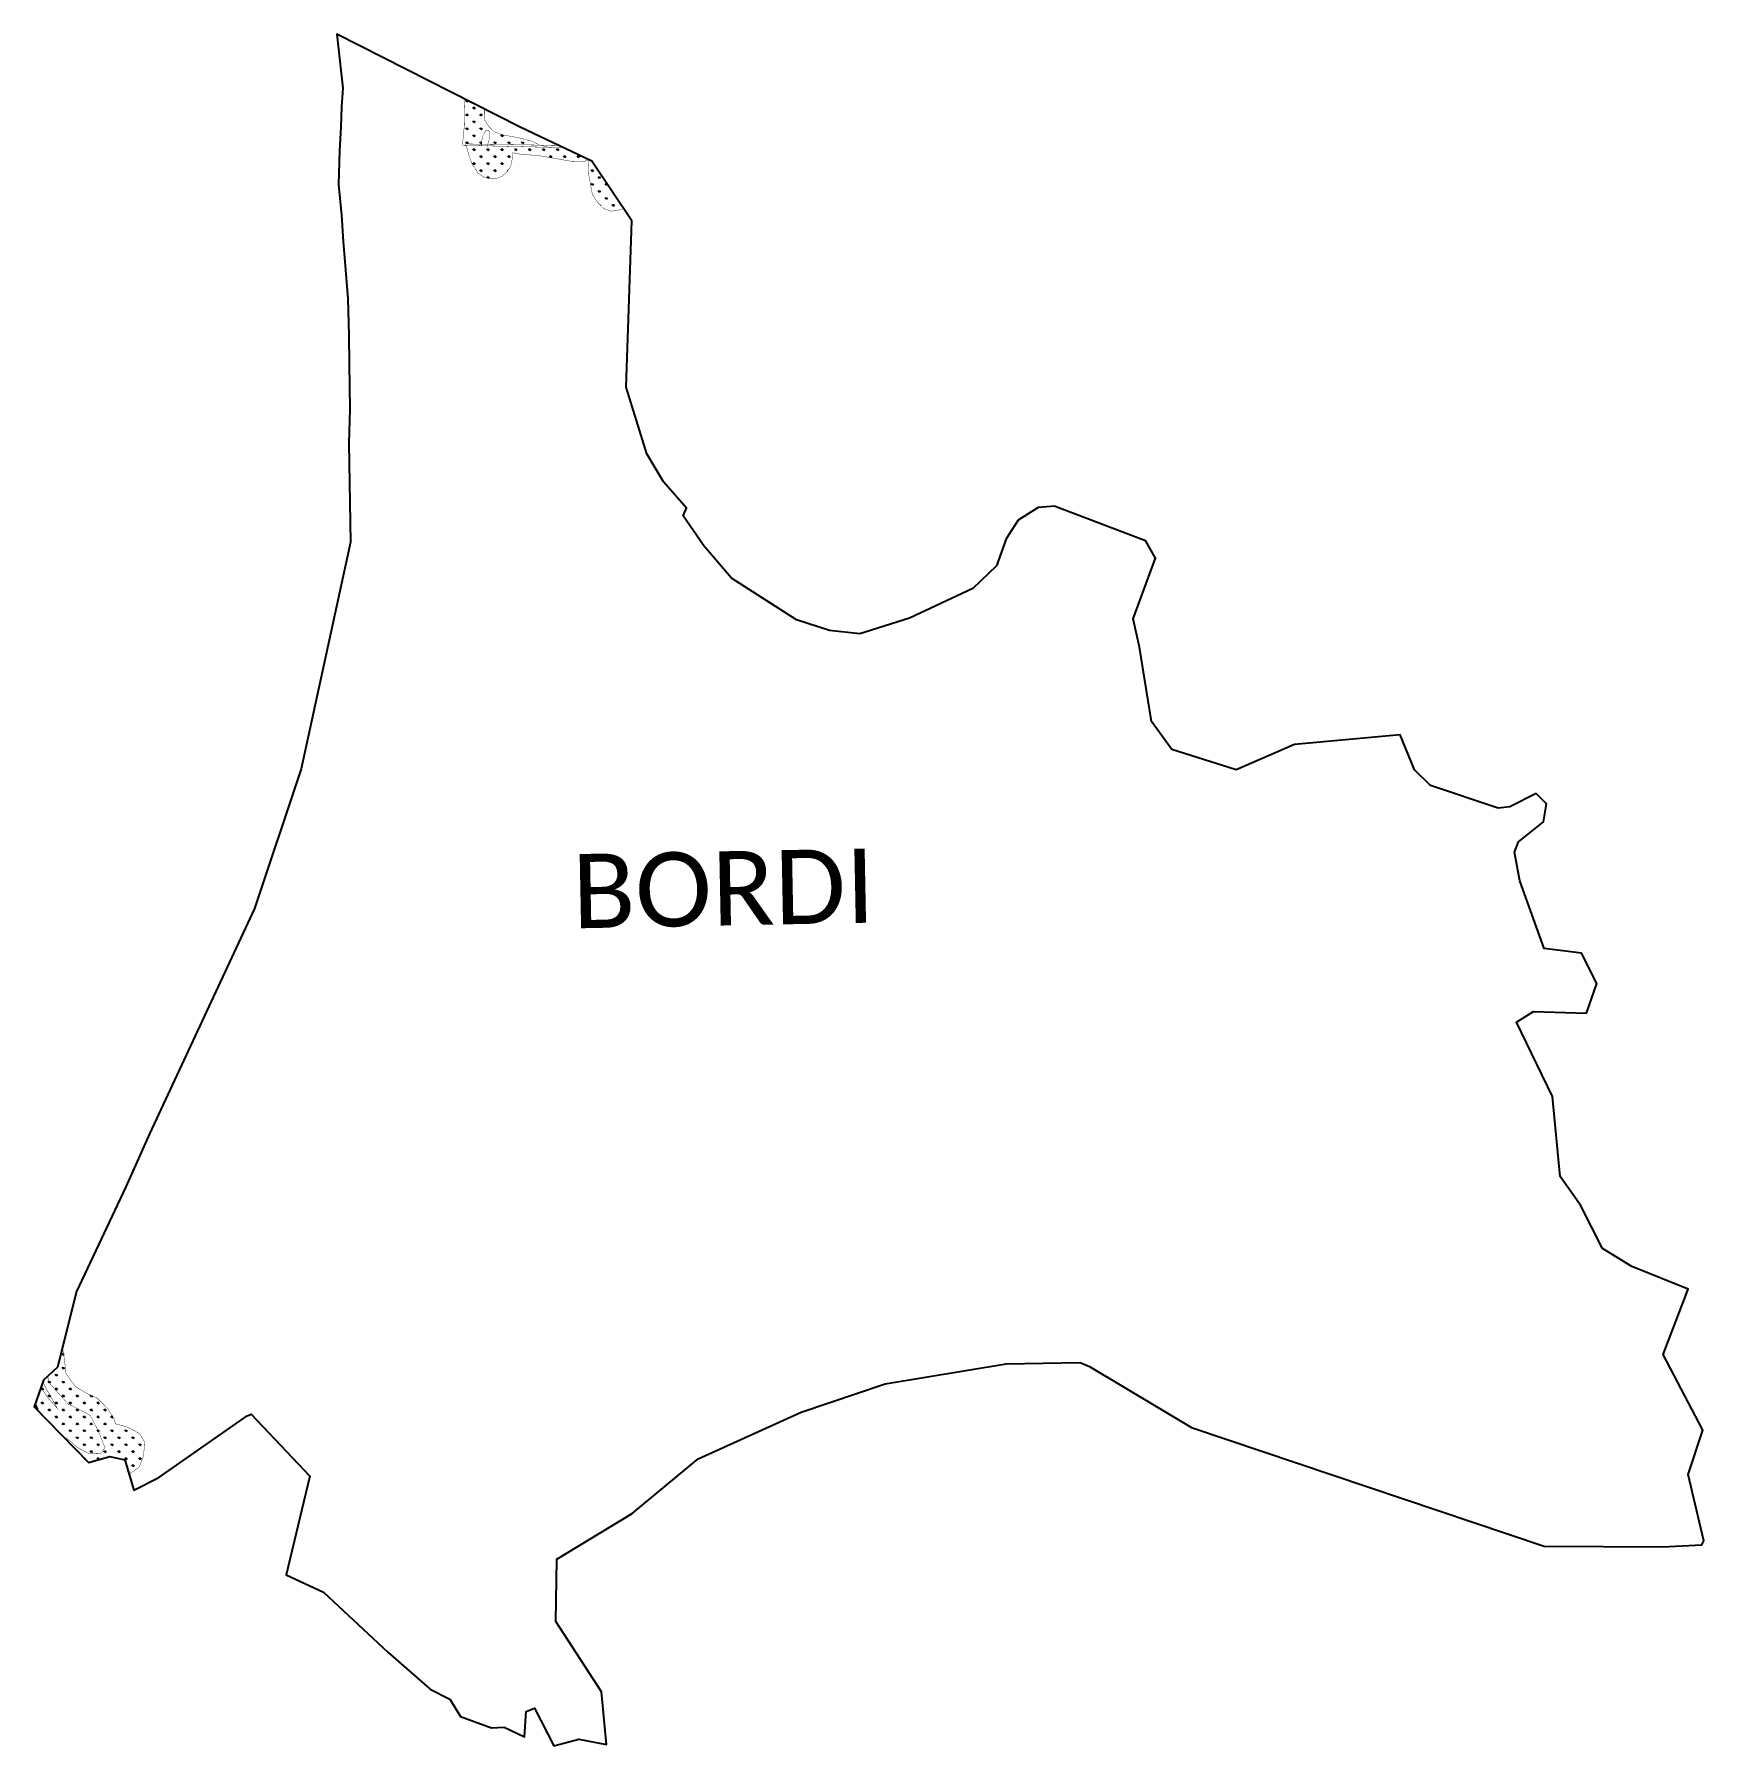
# Model space of a CAD drawing. Header units: metres. Extents: x 262723 to 267030, y 2222791 to 2227206.
import ezdxf

# ---------------------------------------------------------------- set-up
doc = ezdxf.new("R2010")
doc.units = ezdxf.units.M
for name, color, linetype in [('MANGROOVES BUFFER ZONE', 120, 'Continuous'), ('village', 3, 'Continuous'), ('VILLAGE NAME', 250, 'Continuous')]:
    doc.layers.add(name, color=color, linetype=linetype)
doc.styles.get("Standard").update_dxf_attribs({"font": 'simplex.shx'})

msp = doc.modelspace()

# ---------------------------------------------------------------- hatches: boundary and pattern name
at = {"layer": 'MANGROOVES BUFFER ZONE'}
h = msp.add_hatch(dxfattribs=at)
h.set_pattern_fill('GRASS', color=256)
h.paths.add_polyline_path([(263832.3, 2226968.4), (263827.5, 2226919.4), (263877.2, 2226918.2), (263876.8, 2226929), (263880.1, 2226943.4), (263886.4, 2226955.5), (263893.4, 2226958.4), (263897, 2226954.7), (263897.4, 2226943.7), (263895.6, 2226930.5), (263891.6, 2226917.9), (264051.5, 2226914.1), (264026.5, 2226919.8), (264008.4, 2226929.4), (263971.8, 2226939), (263935.3, 2226945.3), (263909.5, 2226954.1), (263897.7, 2226965.2), (263885.8, 2226982.2), (263884, 2227001), (263884, 2227012.8), (263833.7, 2227038.3), (263833, 2227008.4)])
h = msp.add_hatch(dxfattribs=at)
h.set_pattern_fill('GRASS', color=256)
h.paths.add_polyline_path([(264161.2, 2226878.6), (264075.7, 2226919), (263835.8, 2226922.9), (263842.4, 2226900.1), (263853, 2226868.9), (263859.7, 2226860.8), (263867.7, 2226847.6), (263883.9, 2226836.2), (263911.1, 2226832.9), (263928, 2226838.4), (263942.3, 2226850.2), (263952.3, 2226866.4), (263957.8, 2226892.4), (263957.1, 2226900.1), (263983.1, 2226895.4), (264019.5, 2226893.5), (264064.4, 2226885.8), (264107.7, 2226878.1), (264134.2, 2226877.4), (264151.8, 2226879.6), (264153.3, 2226844.7), (264162.6, 2226792.8), (264176.2, 2226771.9), (264193.5, 2226755.4), (264210.8, 2226749.5), (264225.5, 2226751), (264243.3, 2226756)])
h = msp.add_hatch(dxfattribs=at)
h.set_pattern_fill('GRASS', color=256)
h.paths.add_polyline_path([(262795, 2223816.7), (262782.7, 2223767.7), (262746.4, 2223733.9), (262722.7, 2223665.5), (262863.1, 2223522), (262917.4, 2223537.4), (262956.8, 2223528.6), (262967.2, 2223493.2), (262971.9, 2223494.7), (262993.8, 2223509.7), (263005.2, 2223540.1), (263007.2, 2223574.8), (262994.9, 2223595.9), (262963.3, 2223612.9), (262931.7, 2223621.6), (262929.9, 2223632.2), (262911.8, 2223660.8), (262886, 2223687.2), (262833.7, 2223710.8), (262804.6, 2223751), (262801.1, 2223783.7), (262796.4, 2223813.6)])

# ---------------------------------------------------------------- linework, layer by layer
at = {"color": 3, "flags": 128}
msp.add_lwpolyline([(265357, 2225988.5), (265590.1, 2225899.9)], dxfattribs=at)
at = {"layer": 'MANGROOVES BUFFER ZONE', "const_width": 1}
for points in [[(264087.8, 2226913.3), (263827.5, 2226919.4), (263832.3, 2226968.4), (263833, 2227008.4), (263833.7, 2227038.3)], [(264087.8, 2226913.3), (264051.5, 2226914.1), (264026.5, 2226919.8), (264008.4, 2226929.4), (263971.8, 2226939), (263935.3, 2226945.3), (263909.5, 2226954.1), (263897.7, 2226965.2), (263885.8, 2226982.2), (263884, 2227001), (263884, 2227012.8)], [(263934, 2226987.4), (263935.7, 2226985.9)], [(263877.2, 2226918.2), (263876.8, 2226929), (263880.1, 2226943.4), (263886.4, 2226955.5), (263893.4, 2226958.4), (263897, 2226954.7), (263897.4, 2226943.7), (263895.6, 2226930.5), (263890.6, 2226914.7)]]:
    msp.add_lwpolyline(points, dxfattribs=at)
at = {"layer": 'MANGROOVES BUFFER ZONE', "const_width": 1, "flags": 128}
for points in [[(264075.7, 2226919), (263835.8, 2226922.9), (263842.4, 2226900.1), (263853, 2226868.9), (263859.7, 2226860.8), (263867.7, 2226847.6), (263883.9, 2226836.2), (263911.1, 2226832.9), (263928, 2226838.4), (263942.3, 2226850.2), (263952.3, 2226866.4), (263957.8, 2226892.4), (263957.1, 2226900.1), (263983.1, 2226895.4), (264019.5, 2226893.5), (264064.4, 2226885.8), (264107.7, 2226878.1), (264134.2, 2226877.4), (264151.8, 2226879.6), (264153.3, 2226844.7), (264162.6, 2226792.8), (264176.2, 2226771.9), (264193.5, 2226755.4), (264210.8, 2226749.5), (264225.5, 2226751), (264243.3, 2226756)], [(262795, 2223816.7), (262796.4, 2223813.6), (262801.1, 2223783.7), (262804.6, 2223751), (262829.2, 2223717), (262861.4, 2223698.3), (262886, 2223687.2), (262911.8, 2223660.8), (262929.9, 2223632.2), (262931.7, 2223621.6), (262963.3, 2223612.9), (262994.9, 2223595.9), (263007.2, 2223574.8), (263005.2, 2223540.1), (262993.8, 2223509.7), (262971.9, 2223494.7), (262967.2, 2223493.2)], [(262745, 2223729.9), (262754.1, 2223711.1), (262782.7, 2223660.7), (262759.6, 2223686.3), (262739.8, 2223715)], [(262799.8, 2223586.7), (262808.3, 2223582.3), (262833.9, 2223560.4), (262864.6, 2223543.9), (262894.3, 2223544.6), (262905.2, 2223560), (262889.1, 2223600.2), (262867.9, 2223642.3), (262843.4, 2223656.2), (262810.1, 2223672.6), (262763.3, 2223724.5), (262757, 2223743.8)]]:
    msp.add_lwpolyline(points, dxfattribs=at)
at = {"layer": 'MANGROOVES BUFFER ZONE', "flags": 128}
msp.add_lwpolyline([(262725, 2223672.2), (262730.4, 2223660.2), (262729.9, 2223658.1)], dxfattribs=at)
at = {"layer": 'village', "flags": 128}
msp.add_lwpolyline([(265357, 2225988.5), (265312.8, 2225985.4), (265261.7, 2225952.3), (265230.7, 2225904.6), (265205.6, 2225834.6), (265144.7, 2225775.7), (264981, 2225699.3), (264852.6, 2225659.3), (264774.4, 2225667.5), (264689.3, 2225695.3), (264521.5, 2225802.6), (264450.2, 2225886.1), (264397.3, 2225963.3), (264405.6, 2225983.4), (264346.3, 2226051.4), (264303, 2226123.1), (264249.6, 2226295), (264264.3, 2226724.6), (264161.2, 2226878.6), (263976.3, 2226966), (263503.7, 2227205.8), (263518.9, 2227066.8), (263515.5, 2227018.5), (263513.7, 2226966.5), (263509.9, 2226904.8), (263507.9, 2226818.3), (263515.4, 2226738.9), (263519.6, 2226671.5), (263525.7, 2226597.7), (263531.5, 2226523.2), (263534.4, 2226429.1), (263535.3, 2226356.2), (263536.8, 2226238.5), (263534.4, 2226150.9), (263538.7, 2225895.5), (263411, 2225310.7), (263291.1, 2224951), (263020, 2224369.8), (262958.8, 2224232.5), (262831.4, 2223962.3), (262782.7, 2223767.7), (262746.4, 2223733.9), (262722.7, 2223665.5), (262863.1, 2223522), (262917.4, 2223537.4), (262956.8, 2223528.6), (262980, 2223449.9), (263044, 2223483.2), (263271.8, 2223642.1), (263282.6, 2223646), (263433.4, 2223486.3), (263372.9, 2223231.9), (263468.7, 2223186.7), (263634.9, 2223032.1), (263744.4, 2222936.5), (263795, 2222911.5), (263822.2, 2222866.7), (263902.2, 2222837.4), (263935, 2222839.3), (263987.4, 2222813.8), (263992.1, 2222878.9), (264013.3, 2222888), (264063.5, 2222790.9), (264127.8, 2222807.7), (264199.3, 2222794.5), (264186, 2222929.8), (264068.5, 2223111.4), (264071.2, 2223272.1), (264265.7, 2223390.2), (264435.9, 2223531.2), (264701.5, 2223651.1), (264918, 2223724.2), (265230.1, 2223776.3), (265421.7, 2223779.9), (265445.7, 2223768.9), (265708.7, 2223612.2), (266618.4, 2223306), (266923.7, 2223303.7), (267024.9, 2223309.1), (267030.3, 2223319.7), (266990.3, 2223490.3), (267027.6, 2223604.6), (266925.9, 2223800.5), (266990, 2223968.6), (266844.8, 2224026.9), (266768.7, 2224073.7), (266712.3, 2224185.3), (266659.8, 2224259.6), (266639.8, 2224466.1), (266547.4, 2224657.4), (266591.4, 2224685.2), (266727.3, 2224680.9), (266754.2, 2224756.9), (266715.2, 2224835.3), (266618.8, 2224847.5), (266556.1, 2225022.3), (266542.2, 2225096), (266552.7, 2225122.5), (266616.7, 2225174.2), (266624.9, 2225220.9), (266597.6, 2225246.9), (266530.1, 2225212.5), (266500.1, 2225209.7), (266325.3, 2225267.9), (266284.2, 2225308.4), (266246.9, 2225399), (265974.7, 2225373.7), (265823.4, 2225308.1), (265657.5, 2225361.1), (265605, 2225432.9), (265574.5, 2225624.9), (265558.3, 2225697.7), (265615.6, 2225854.4), (265590.1, 2225899.9)], dxfattribs=at)

# ---------------------------------------------------------------- texts
at = {"layer": 'VILLAGE NAME', "insert": (264109, 2225090.7), "char_height": 191.456, "attachment_point": 1, "rotation": 1.1028}
msp.add_mtext_dynamic_manual_height_columns('{\\fCalibri|b0|i0|c0|p34;BORDI}', width=161.46, gutter_width=957.3, heights=[0], dxfattribs=at)

doc.saveas('drawing.dxf')
